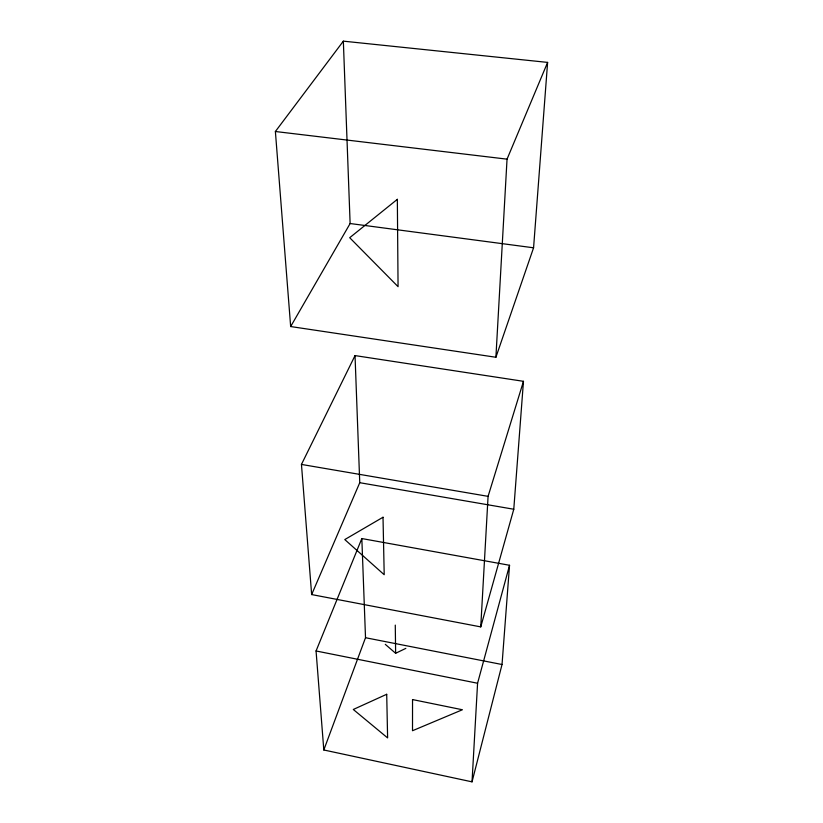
<?xml version="1.0" encoding="UTF-8"?>
<svg xmlns="http://www.w3.org/2000/svg" width="823" height="823" viewBox="0 0 823 823"><rect width="100%" height="100%" fill="white"/><g stroke="black" fill="none" stroke-linecap="round" stroke-linejoin="round"><path stroke-width="1.23" d="M472.032 781.85L477.577 683.244L509.54 565.278L361.832 538.551L316.063 650.972L323.809 749.979L472.032 781.85L502.03 664.511L509.54 565.278M480.745 626.889L488.08 496.351L523.469 381.316L355.032 355.587L301.455 464.429L311.65 594.566L480.745 626.889L513.778 509.242L523.469 381.316M495.899 357.264L507.04 159.158L547.614 62.404L343.345 41.15L275.386 131.505L290.663 326.546L495.899 357.264L533.571 247.795L547.614 62.404M323.809 749.979L365.515 637.722L361.832 538.551M311.65 594.566L359.754 482.7L355.032 355.587M290.663 326.546L350.125 223.527L343.345 41.15M385.298 644.347L395.637 653.287L405.832 648.38M275.386 131.505L507.04 159.158M350.125 223.527L533.571 247.795M301.455 464.429L488.08 496.351M359.754 482.7L513.778 509.242M365.515 637.722L502.03 664.511M316.063 650.972L477.577 683.244M395.277 625.11L395.637 653.287M412.539 699.571L412.508 730.731L462.403 709.755L412.539 699.571M397.344 199.331L349.703 237.713L398.065 286.661L397.344 199.331M383.014 517.245L344.786 539.569L384.207 574.732L383.014 517.245M386.707 694.283L353.293 709.477L387.612 737.912L386.707 694.283"/></g></svg>
